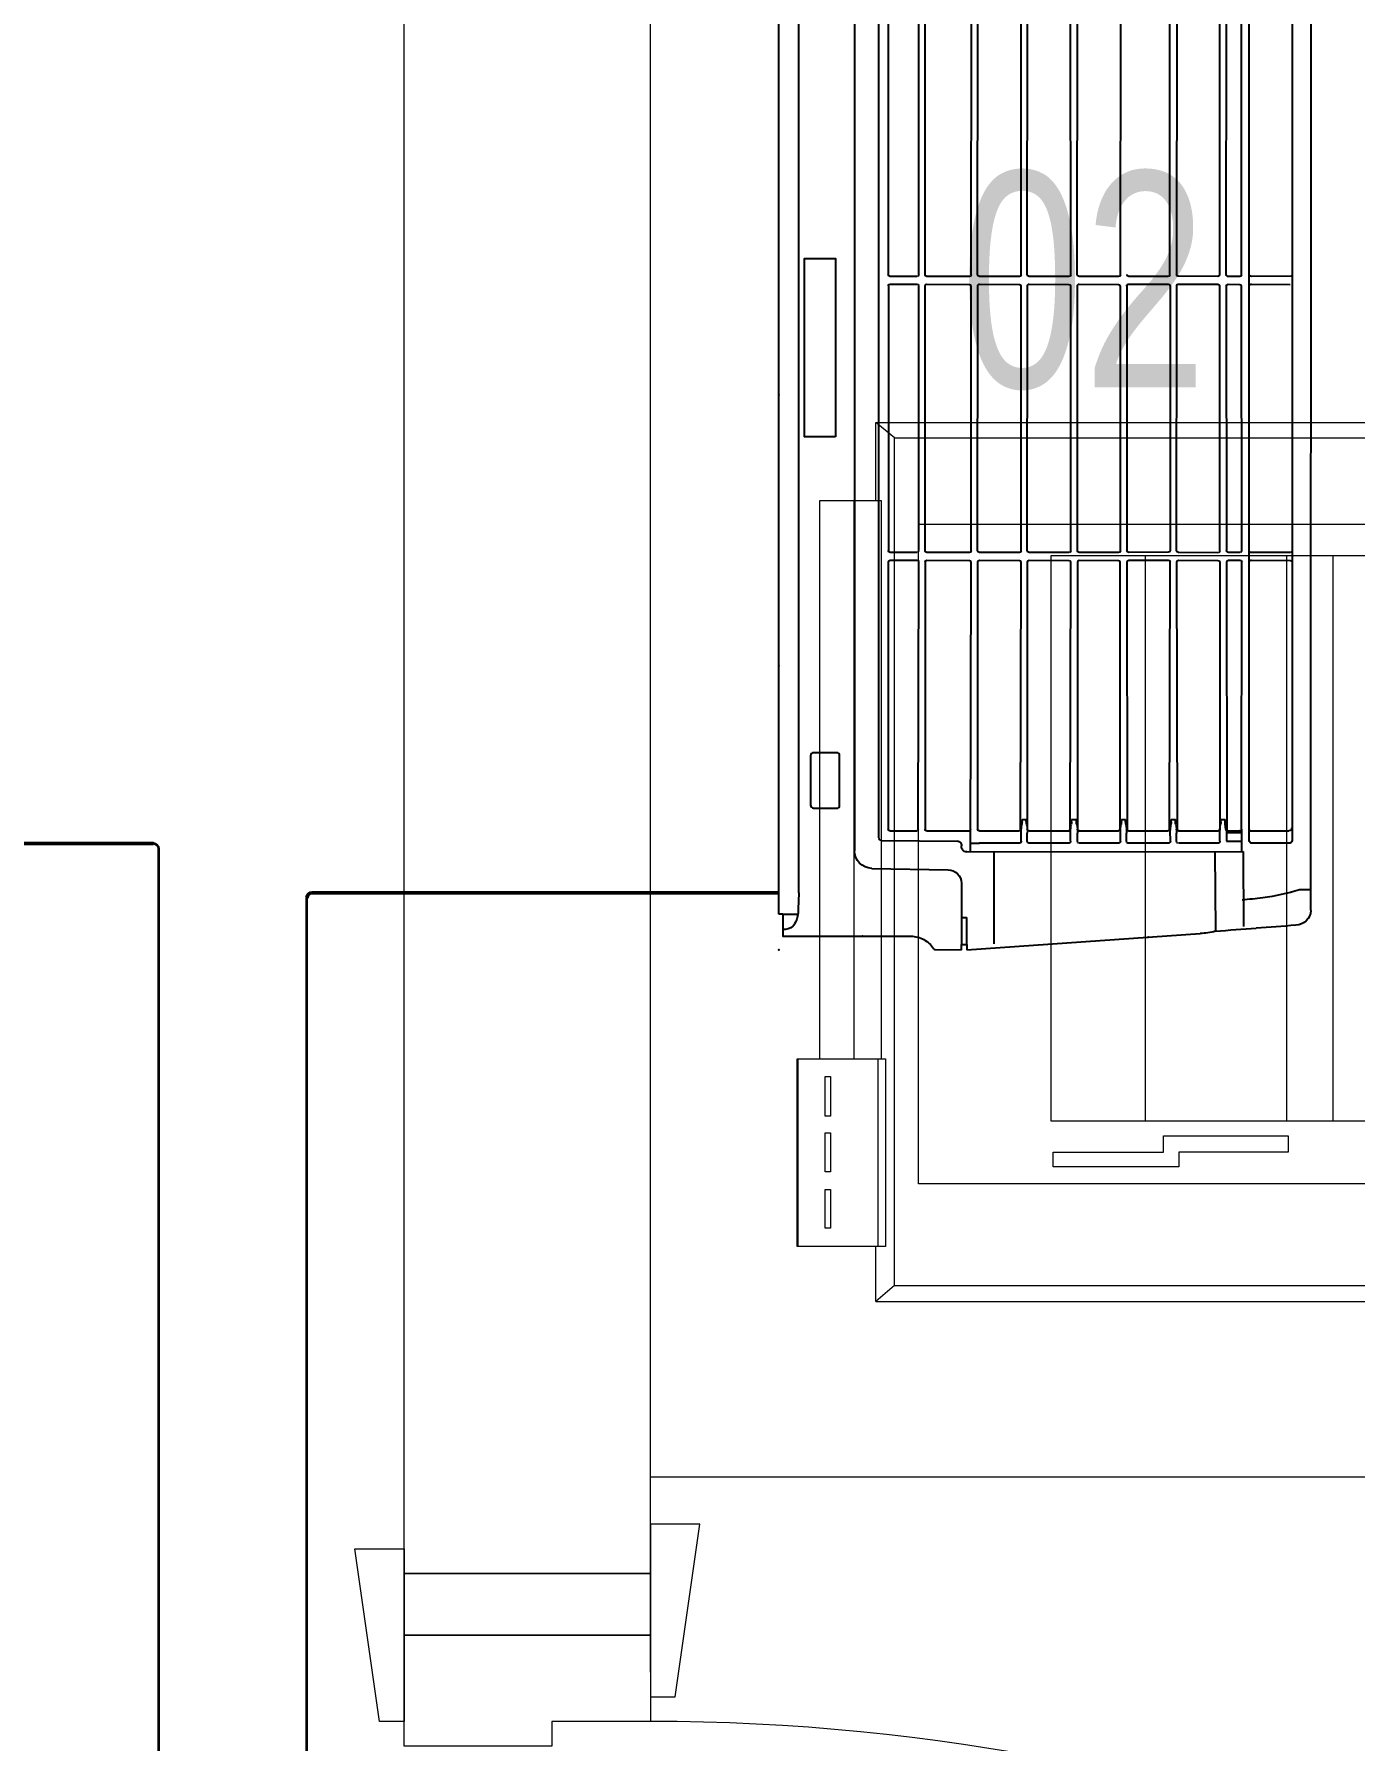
# Model space of a CAD drawing. Header units: millimetres. Extents: x -160614 to 59925, y -157025 to 0.
# Drawn here: x -46963 to -46427, y -96910 to -96218 of the extents above; entities that cross this region are included whole.
import ezdxf

# ---------------------------------------------------------------- set-up
doc = ezdxf.new("R2010")
doc.units = ezdxf.units.MM
doc.header["$LTSCALE"] = 8
doc.layers.get('0').update_dxf_attribs({"color": 9, "lineweight": 5})
for name, color, linetype, lineweight in [('72_EGR_EQP_TAG', 9, 'Continuous', 5), ('LOADING', 9, 'Continuous', 5), ('Walls', 9, 'Continuous', 5), ('Wooden Joinery', 9, 'Continuous', 5)]:
    doc.layers.add(name, color=color, linetype=linetype, lineweight=lineweight)
for name, color, linetype in [('A-EXH', 1, 'Continuous'), ('A-Wall-cmu-patt', 9, 'Continuous'), ('DVM_INDOOR', 9, 'Continuous'), ('DVM_UNIT_BP', 9, 'Continuous'), ('DVM_UNIT_DP', 9, 'Continuous'), ('DVM_UNIT_LP', 9, 'Continuous'), ('REF', 42, 'Continuous')]:
    doc.layers.add(name, color=color, linetype=linetype)
doc.layers.get('0').off()
doc.layers.get('0').freeze()
doc.styles.add('X3G_ENTITY_257CFD', font='swisscl.ttf', dxfattribs={"height": 200})

# ---------------------------------------------------------------- blocks, each defined once
blk = doc.blocks.new('mmmm')
at = {"layer": 'DVM_INDOOR', "color": 0}
for p, q in [((118.976, -9.25301), (118.98586, -9.25292)), ((118.98586, -9.25292), (118.98586, -9.25487)), ((118.98586, -9.25487), (118.98786, -9.25483)), ((118.98586, -9.27751), (118.98586, -9.25487)), ((118.98786, -9.25292), (119.07407, -9.25895)), ((118.98786, -9.25483), (118.98786, -9.25292)), ((118.98786, -9.25483), (118.98786, -9.26484)), ((118.99789, -9.28912), (118.99789, -9.25507)), ((118.98586, -9.26484), (118.98786, -9.26484)), ((119.07949, -9.28901), (119.07974, -9.26019)), ((119.08998, -9.28922), (119.09012, -9.2615)), ((118.91986, -9.26611), (118.91836, -9.26613)), ((118.91836, -9.26613), (118.91836, -9.93796)), ((118.91986, -9.26611), (118.92544, -9.26605)), ((118.92578, -9.27393), (118.92558, -9.26792)), ((119.11497, -10.06341), (119.1149, -9.26755)), ((118.92578, -9.27393), (118.92578, -9.67422)), ((119.11454, -9.27508), (119.11074, -9.2751)), ((118.95275, -9.283), (118.98095, -9.28251)), ((118.94636, -9.92636), (118.94636, -9.2895)), ((118.98786, -9.28912), (119.08998, -9.28922)), ((118.98919, -9.28912), (118.98953, -9.39612)), ((119.0894, -9.29748), (119.0894, -9.28922)), ((118.95536, -9.29437), (118.95536, -10.03645)), ((118.95635, -9.29337), (118.98437, -9.29312)), ((118.98931, -9.29231), (118.9925, -9.29232)), ((119.00726, -9.29232), (118.99242, -9.29233)), ((119.00796, -9.29302), (119.00794, -9.29686)), ((119.0102, -9.29302), (119.0102, -9.29606)), ((119.02551, -9.29232), (119.01074, -9.29232)), ((119.02621, -9.29302), (119.02618, -9.29686)), ((119.02876, -9.29302), (119.02876, -9.29606)), ((119.04395, -9.29232), (119.02942, -9.29232)), ((119.04464, -9.29302), (119.04462, -9.29686)), ((119.04688, -9.29302), (119.04688, -9.29606)), ((119.06242, -9.29232), (119.04742, -9.29233)), ((119.06309, -9.29302), (119.06306, -9.29686)), ((119.06532, -9.29302), (119.06532, -9.29606)), ((119.08069, -9.29232), (119.06606, -9.29232)), ((119.08139, -9.29302), (119.08136, -9.29686)), ((119.08377, -9.29302), (119.08948, -9.29302)), ((119.08379, -9.29615), (119.08378, -9.29302)), ((119.08381, -9.29707), (119.08379, -9.29615)), ((119.08948, -9.29615), (119.08379, -9.29615)), ((118.95886, -9.39627), (118.95886, -9.29754)), ((118.95956, -9.29684), (118.96947, -9.29694)), ((118.96983, -9.29755), (118.97014, -9.3962)), ((118.97243, -9.39627), (118.97242, -9.29754)), ((118.97312, -9.29684), (118.98886, -9.29686)), ((118.99187, -9.39627), (118.99186, -9.29754)), ((118.99256, -9.29684), (119.00731, -9.29686)), ((119.00766, -9.29746), (119.00798, -9.39612)), ((119.0083, -9.30102), (119.00984, -9.30102)), ((119.01021, -9.39627), (119.0102, -9.29754)), ((119.0109, -9.29684), (119.02564, -9.29686)), ((119.026, -9.29746), (119.02631, -9.39623)), ((119.02654, -9.30102), (119.0284, -9.30102)), ((119.02874, -9.39627), (119.02874, -9.29752)), ((119.02929, -9.29694), (119.04386, -9.29693)), ((119.04451, -9.29755), (119.04459, -9.39625)), ((119.04498, -9.30102), (119.04653, -9.30102)), ((119.04704, -9.39627), (119.04709, -9.29705)), ((119.04759, -9.29685), (119.06209, -9.29685)), ((119.06277, -9.29755), (119.06298, -9.39627)), ((119.06342, -9.30102), (119.06497, -9.30102)), ((119.06566, -9.29755), (119.06544, -9.39623)), ((119.06603, -9.29685), (119.08076, -9.29687)), ((119.08135, -9.39621), (119.0814, -9.29732)), ((119.08172, -9.30102), (119.08327, -9.30102)), ((119.08363, -9.29754), (119.08338, -9.29932)), ((119.08382, -9.39627), (119.08393, -9.29697)), ((119.08428, -9.29685), (119.08863, -9.29685)), ((119.0894, -9.29748), (119.08947, -9.39624)), ((119.09254, -9.29694), (119.1069, -9.29694)), ((118.95956, -9.3969), (118.96945, -9.3969)), ((118.97312, -9.3969), (118.98884, -9.39681)), ((118.99256, -9.3969), (119.00728, -9.39681)), ((119.0109, -9.3969), (119.02562, -9.39681)), ((119.02944, -9.3969), (119.0439, -9.39681)), ((119.04774, -9.3969), (119.06229, -9.39692)), ((119.0661, -9.3969), (119.08066, -9.39679)), ((119.08452, -9.3969), (119.08878, -9.39689)), ((119.09304, -9.39691), (119.10739, -9.3968)), ((118.95887, -9.49828), (118.95888, -9.40034)), ((118.96945, -9.39978), (118.95956, -9.39978)), ((118.97014, -9.40048), (118.97014, -9.4982)), ((118.97242, -9.40048), (118.97242, -9.49825)), ((118.98884, -9.39969), (118.97312, -9.39978)), ((118.98953, -9.40029), (118.98953, -9.49818)), ((118.99186, -9.40048), (118.99192, -9.4982)), ((119.00728, -9.39969), (118.99256, -9.39978)), ((119.00798, -9.40033), (119.00798, -9.49824)), ((119.0102, -9.40048), (119.01026, -9.4982)), ((119.02562, -9.39969), (119.0109, -9.39978)), ((119.02631, -9.40033), (119.02631, -9.49823)), ((119.02874, -9.40048), (119.02871, -9.49822)), ((119.0439, -9.39969), (119.02944, -9.39978)), ((119.04458, -9.4983), (119.04459, -9.40032)), ((119.04701, -9.49822), (119.04704, -9.40048)), ((119.06229, -9.3998), (119.04774, -9.39978)), ((119.06299, -9.49835), (119.06298, -9.4004)), ((119.0654, -9.40048), (119.06544, -9.49824)), ((119.08066, -9.39967), (119.0661, -9.39978)), ((119.08135, -9.4003), (119.08134, -9.49829)), ((119.08373, -9.49821), (119.08382, -9.40048)), ((119.08878, -9.39977), (119.08452, -9.39978)), ((119.08947, -9.4004), (119.08938, -9.49825)), ((119.10739, -9.39968), (119.09304, -9.39979)), ((118.95886, -9.60142), (118.95886, -9.50248)), ((118.95956, -9.4989), (118.96945, -9.4989)), ((118.96945, -9.50178), (118.95956, -9.50178)), ((118.97014, -9.50248), (118.97013, -9.60145)), ((118.97242, -9.50248), (118.97243, -9.60138)), ((118.97312, -9.4989), (118.98884, -9.49881)), ((118.98884, -9.50169), (118.97312, -9.50178)), ((118.98953, -9.50229), (118.98955, -9.60138)), ((118.99186, -9.50248), (118.99192, -9.60138)), ((118.99256, -9.4989), (119.00728, -9.49881)), ((119.00728, -9.50169), (118.99256, -9.50178)), ((119.008, -9.50233), (119.008, -9.60143)), ((119.0102, -9.50248), (119.01026, -9.60139)), ((119.0109, -9.4989), (119.02562, -9.49881)), ((119.02562, -9.50169), (119.0109, -9.50178)), ((119.02631, -9.50233), (119.02618, -9.60139)), ((119.02866, -9.50248), (119.02875, -9.60143)), ((119.02936, -9.4989), (119.0439, -9.49883)), ((119.0439, -9.50171), (119.02936, -9.50178)), ((119.04468, -9.60143), (119.04459, -9.50234)), ((119.04766, -9.4989), (119.0623, -9.49893)), ((119.0622, -9.50171), (119.04777, -9.50176)), ((119.06289, -9.50234), (119.06289, -9.60132)), ((119.06544, -9.60141), (119.06539, -9.5025)), ((119.06609, -9.49892), (119.08063, -9.49885)), ((119.08063, -9.50173), (119.06609, -9.5018)), ((119.08134, -9.50235), (119.08134, -9.60147)), ((119.08373, -9.50242), (119.08381, -9.60146)), ((119.08443, -9.49884), (119.08869, -9.49883)), ((119.08869, -9.50171), (119.08443, -9.50172)), ((119.08939, -9.50235), (119.08939, -9.6013)), ((119.09304, -9.49891), (119.10739, -9.4988)), ((119.10766, -9.50188), (119.09304, -9.50179))]:
    blk.add_line(p, q, dxfattribs=at)
for points in [[(118.91986, -9.26611), (118.91986, -9.25792), (118.96723, -9.25792, 0.126177), (118.97199, -9.2567, 0.12288), (118.97558, -9.25338, -0.148162), (118.97601, -9.25301, 0.963175)], [(119.0922, -9.29332), (119.0922, -10.03753, 0.416565), (119.09326, -10.03858), (119.10702, -10.03858, 0.414175), (119.10807, -10.03753), (119.10807, -9.29332, 0.414221), (119.10702, -9.29227), (119.09326, -9.29227, 0.410074), (119.0922, -9.29331, 0.410074)], [(118.93015, -9.32461), (118.93015, -9.30637, -0.402614), (118.93123, -9.30525), (118.93974, -9.30525, -0.444927), (118.94086, -9.30637), (118.94086, -9.32461, -0.414234), (118.93974, -9.32573), (118.93123, -9.32573, -0.442551), (118.93015, -9.32461)]]:
    blk.add_lwpolyline(points, format="xyb", dxfattribs=at)
blk.add_lwpolyline([(118.93936, -9.44243), (118.92787, -9.44243), (118.92787, -9.50841), (118.93936, -9.50841), (118.93936, -9.44243)], dxfattribs=at)
for centre, radius, start, end in [((118.92045, -9.26494), 0.00455, 45.59205, 97.46145), ((118.91712, -9.26693), 0.00836, 6.85633, 39.80321), ((119.07367, -9.28059), 0.02165, 73.70893, 88.93149), ((119.16802, -8.13999), 1.1233, 265.49252, 266.26385), ((119.08195, -9.51927), 0.25868, 83.90883, 87.14813), ((119.10937, -9.26766), 0.00561, 2.23626, 89.26825), ((118.91288, -9.26792), 0.0127, 359.96927, 8.99066), ((119.06968, -9.47066), 0.20039, 82.09669, 84.29132), ((118.98086, -9.27751), 0.005, 270.99969, 0.00031), ((119.08945, -9.34054), 0.06881, 71.97852, 83.50485), ((118.95286, -9.2895), 0.0065, 91, 180), ((118.98787, -9.29114), 0.00202, 90.26104, 186.51272), ((118.95636, -9.29437), 0.001, 90.49827, 180.00009), ((118.98435, -9.2916), 0.00153, 270.93614, 8.40752), ((119.00726, -9.29301), 0.00069, 359.1823, 89.62773), ((118.99943, -9.29685), 0.0108, 347.00403, 4.18984), ((119.0109, -9.29302), 0.000701, 103.05285, 180.04383), ((119.02551, -9.29301), 0.00069, 359.1823, 89.62773), ((119.01799, -9.29685), 0.0108, 347.00403, 4.18984), ((119.02946, -9.29302), 0.000701, 103.05285, 180.04383), ((119.04395, -9.29301), 0.00069, 359.1823, 89.62773), ((119.03611, -9.29685), 0.0108, 347.00403, 4.18984), ((119.04758, -9.29302), 0.000701, 103.05285, 180.04383), ((119.06239, -9.29301), 0.00069, 359.1823, 89.62773), ((119.05455, -9.29685), 0.0108, 347.00403, 4.18984), ((119.06602, -9.29302), 0.000701, 103.05285, 180.04383), ((119.08069, -9.29301), 0.00069, 359.1823, 89.62773), ((118.95955, -9.29754), 0.00069, 89.15047, 180.34971), ((118.96912, -9.29756), 0.00071, 0.77833, 60.09159), ((118.97311, -9.29754), 0.00069, 89.15047, 180.34971), ((118.98851, -9.29747), 0.00071, 0.77833, 60.09159), ((118.99255, -9.29754), 0.00069, 89.15047, 180.34971), ((119.00695, -9.29747), 0.00071, 0.77833, 60.09159), ((119.04272, -9.2948), 0.03484, 183.3813, 187.21014), ((119.00498, -9.30008), 0.0033, 358.4879, 15.94364), ((119.03354, -9.30004), 0.02527, 180.29323, 182.23602), ((119.02031, -9.30083), 0.01047, 171.69698, 181.07173), ((119.01089, -9.29754), 0.00069, 89.15047, 180.34971), ((119.0252, -9.29747), 0.00071, 0.77833, 60.09159), ((119.02529, -9.29747), 0.00071, 0.77833, 60.09159), ((119.06097, -9.2948), 0.03484, 183.3813, 187.21014), ((119.02323, -9.30008), 0.0033, 358.4879, 15.94364), ((119.05179, -9.30004), 0.02527, 180.29323, 182.23602), ((119.03887, -9.30083), 0.01047, 171.69698, 181.07173), ((119.02945, -9.29754), 0.00069, 89.15047, 180.34971), ((119.04391, -9.29753), 0.000596, 357.85071, 94.90455), ((119.0794, -9.2948), 0.03484, 183.3813, 187.21014), ((119.04167, -9.30008), 0.0033, 358.4879, 15.94364), ((119.07023, -9.30004), 0.02527, 180.29323, 182.23602), ((119.057, -9.30083), 0.01047, 171.69698, 181.07173), ((119.04758, -9.29754), 0.00069, 89.15047, 180.34971), ((119.06208, -9.29754), 0.000694, 359.46492, 88.84589), ((119.06236, -9.29753), 0.000596, 357.85071, 94.90455), ((119.09784, -9.2948), 0.03484, 183.3813, 187.21014), ((119.06011, -9.30008), 0.0033, 358.4879, 15.94364), ((119.08867, -9.30004), 0.02527, 180.29323, 182.23602), ((119.07544, -9.30083), 0.01047, 171.69698, 181.07173), ((119.06602, -9.29754), 0.00069, 89.15047, 180.34971), ((119.06627, -9.29746), 0.000621, 79.57051, 188.1736), ((119.08082, -9.29746), 0.000596, 357.85071, 94.90455), ((119.11615, -9.2948), 0.03484, 183.3813, 187.21014), ((119.07841, -9.30008), 0.0033, 358.4879, 15.94364), ((119.10697, -9.30004), 0.02527, 180.29323, 182.23602), ((119.09374, -9.30083), 0.01047, 171.69698, 181.07173), ((119.08432, -9.29754), 0.00069, 89.15047, 180.34971), ((119.08874, -9.29751), 0.000669, 356.35497, 100.69801), ((119.09256, -9.29729), 0.000346, 93.42677, 172.51743), ((119.10704, -9.29778), 0.000875, 349.63478, 100.43256), ((118.95956, -9.3962), 0.0007, 185.57522, 270.01753), ((118.96944, -9.3962), 0.000701, 270.44706, 350.09932), ((118.97312, -9.3962), 0.0007, 185.57522, 270.01753), ((118.98883, -9.39611), 0.000701, 270.44706, 350.09932), ((118.99256, -9.3962), 0.0007, 185.57522, 270.01753), ((119.00728, -9.39611), 0.000701, 270.44706, 350.09932), ((119.0109, -9.3962), 0.0007, 185.57522, 270.01753), ((119.02562, -9.39611), 0.000701, 270.44706, 350.09932), ((119.02944, -9.3962), 0.0007, 185.57522, 270.01753), ((119.04389, -9.39611), 0.000701, 270.44706, 350.09932), ((119.04774, -9.3962), 0.0007, 185.57522, 270.01753), ((119.06228, -9.39622), 0.000702, 270.45961, 355.78004), ((119.0661, -9.3962), 0.0007, 185.57522, 270.01753), ((119.08066, -9.39609), 0.000701, 270.44706, 350.09932), ((119.08452, -9.3962), 0.0007, 185.57522, 270.01753), ((119.08877, -9.39619), 0.000701, 270.44706, 350.09932), ((119.09296, -9.39613), 0.000782, 194.29912, 276.11258), ((119.10739, -9.3961), 0.000701, 270.44706, 350.09932), ((118.95956, -9.40048), 0.0007, 89.96158, 179.95651), ((118.96944, -9.40048), 0.0007, 5.67715, 86.55182), ((118.97312, -9.40048), 0.0007, 89.96158, 179.95651), ((118.98883, -9.4004), 0.0007, 5.67715, 86.55182), ((118.99256, -9.40048), 0.0007, 89.96158, 179.95651), ((119.00728, -9.4004), 0.0007, 5.67715, 86.55182), ((119.0109, -9.40048), 0.0007, 89.96158, 179.95651), ((119.02562, -9.4004), 0.0007, 5.67715, 86.55182), ((119.02944, -9.40048), 0.0007, 89.96158, 179.95651), ((119.0439, -9.40039), 0.0007, 5.67715, 86.55182), ((119.04774, -9.40048), 0.0007, 89.96158, 179.95651), ((119.06228, -9.40051), 0.0007, 5.67715, 86.55182), ((119.0661, -9.40048), 0.0007, 89.96158, 179.95651), ((119.08066, -9.40037), 0.0007, 5.67715, 86.55182), ((119.08452, -9.40048), 0.0007, 89.96158, 179.95651), ((119.08878, -9.40047), 0.0007, 5.67715, 86.55182), ((119.09291, -9.40047), 0.0007, 78.96002, 187.62736), ((119.10739, -9.40038), 0.0007, 5.67715, 86.55182), ((118.95956, -9.4982), 0.0007, 185.57522, 270.01753), ((118.96944, -9.4982), 0.000701, 270.44706, 350.09932), ((118.97312, -9.4982), 0.0007, 185.57522, 270.01753), ((118.98883, -9.49811), 0.000701, 270.44706, 350.09932), ((118.99253, -9.49828), 0.000619, 174.04908, 272.95543), ((119.00728, -9.49811), 0.000701, 270.44706, 350.09932), ((119.01087, -9.49828), 0.000619, 174.04908, 272.95543), ((119.02562, -9.49811), 0.000701, 270.44706, 350.09932), ((119.02933, -9.49828), 0.000619, 174.04908, 272.95543), ((119.04389, -9.49813), 0.000701, 270.44706, 350.09932), ((119.04763, -9.49828), 0.000619, 174.04908, 272.95543), ((119.0623, -9.49823), 0.000701, 270.44706, 350.09932), ((119.06606, -9.49831), 0.000619, 174.04908, 272.95543), ((119.08062, -9.49815), 0.000701, 270.44706, 350.09932), ((119.08443, -9.49814), 0.0007, 185.57522, 270.01753), ((119.08869, -9.49813), 0.000701, 270.44706, 350.09932), ((119.09296, -9.49813), 0.000782, 194.29912, 276.11258), ((118.95956, -9.50248), 0.0007, 89.96158, 179.95651), ((118.96944, -9.50248), 0.0007, 5.67715, 86.55182), ((118.97312, -9.50248), 0.0007, 89.96158, 179.95651), ((118.98883, -9.5024), 0.0007, 5.67715, 86.55182), ((118.99256, -9.50248), 0.0007, 89.96158, 179.95651), ((119.00728, -9.5024), 0.0007, 5.67715, 86.55182), ((119.0109, -9.50248), 0.0007, 89.96158, 179.95651), ((119.02562, -9.5024), 0.0007, 5.67715, 86.55182), ((119.02936, -9.50248), 0.0007, 89.96158, 179.95651), ((119.0439, -9.50241), 0.0007, 5.67715, 86.55182), ((119.04777, -9.50246), 0.0007, 89.96158, 179.95651), ((119.06219, -9.50241), 0.0007, 5.67715, 86.55182), ((119.06609, -9.5025), 0.0007, 89.96158, 179.95651), ((119.08063, -9.50244), 0.0007, 5.67715, 86.55182), ((119.08443, -9.50242), 0.0007, 89.96158, 179.95651), ((119.08869, -9.50242), 0.0007, 5.67715, 86.55182), ((119.09291, -9.50247), 0.0007, 78.96002, 187.62736)]:
    blk.add_arc(centre, radius, start, end, dxfattribs=at)
at = {"layer": 'DVM_UNIT_BP'}
blk.add_point((118.91836, -9.25292), dxfattribs=at)
at = {"layer": 'DVM_UNIT_DP'}
for p in [(118.94933, -9.25792), (118.91836, -9.45803)]:
    blk.add_point(p, dxfattribs=at)
at = {"layer": 'DVM_UNIT_LP'}
for p in [(119.05486, -9.25761), (118.91836, -9.35791)]:
    blk.add_point(p, dxfattribs=at)
blk = doc.blocks.new('HVACFF')
at = {"layer": 'REF', "lineweight": 50, "ltscale": 1.02}
for p, q in [((-46914.33, -96546.62), (-48758.27, -96546.62)), ((-46914.33, -96546.62), (-48758.27, -96546.62)), ((-46850.04, -96566.52), (-46660.85, -96566.52)), ((-46850.04, -96566.52), (-46660.85, -96566.52))]:
    blk.add_line(p, q, dxfattribs=at)
at = {"layer": 'REF', "lineweight": 35}
for p, q in [((-46912.21, -99277.51), (-46912.21, -96548.74)), ((-46912.21, -99277.51), (-46912.21, -96548.74)), ((-46852.16, -99242.13), (-46852.16, -96568.64)), ((-46852.16, -99242.13), (-46852.16, -96568.64))]:
    blk.add_line(p, q, dxfattribs=at)
blk.add_arc((-46914.33, -96548.74), 2.12, 0, 90, dxfattribs=at)
blk.add_arc((-46914.33, -96548.74), 2.12, 0, 90, dxfattribs=at)
at = {"layer": 'REF', "lineweight": 50, "ltscale": 1.02}
blk.add_arc((-46850.04, -96568.64), 2.12, 90, 180, dxfattribs=at)
blk.add_arc((-46850.04, -96568.64), 2.12, 90, 180, dxfattribs=at)
at = {"layer": 'A-Wall-cmu-patt', "color": 4, "xscale": -1097.4, "yscale": 1097.4, "zscale": 1097.4, "rotation": 180}
blk.add_blockref('mmmm', (-177161.86, -106743.83), dxfattribs=at)
blk.add_blockref('mmmm', (-177161.86, -106743.83), dxfattribs=at)
blk = doc.blocks.new('A$C5DAD61B4')
at = {"layer": 'Wooden Joinery'}
for points in [[(940, 959.06), (940, 969.06), (1010, 979.06), (1010, 959.06)], [(950, 859.06), (950, 849.06), (1020, 839.06), (1020, 859.06)]]:
    blk.add_lwpolyline(points, close=True, dxfattribs=at)
for points in [[(975, 859.06), (940, 859.06), (940, 899.07), (930, 899.07), (930, 959.06), (975, 959.06), (975, 859.06)], [(975, 859.06), (975, 959.06), (1000, 959.06), (1000, 859.06), (975, 859.06)]]:
    blk.add_lwpolyline(points, dxfattribs=at)
blk.add_arc((80, 859.06), 859.99, 272.66603, 0, dxfattribs=at)
blk = doc.blocks.new('ITPPLT2C-P')
for p, q in [((0.02286, 0.03177), (0.26184, 0.03177)), ((0.03041, 0.02557), (0.02286, 0.03177)), ((0.02286, 0), (0.02286, 0.03177)), ((0.26184, -0.00959), (0.26184, 0.03177)), ((0.03041, -0.31823), (0.03041, 0.02557)), ((0.03041, 0.02557), (0.26184, 0.02557)), ((0, 0), (0, -0.22622)), ((0.02518, 0), (0, 0)), ((0.01395, 0), (0.01395, -0.22622)), ((0.02518, 0), (0.01395, 0)), ((0.02518, -0.22622), (0.02518, 0)), ((0.0401, -0.27688), (0.0401, -0.00959)), ((0.3, -0.00959), (0.0401, -0.00959)), ((0.22741, -0.02218), (0.22741, -0.00959)), ((0.3, -0.27688), (0.3, -0.00959)), ((0.09395, -0.2515), (0.09395, -0.02218)), ((0.09395, -0.02218), (0.22741, -0.02218)), ((0.13211, -0.2515), (0.13211, -0.02218)), ((0.18945, -0.2515), (0.18945, -0.02218)), ((0.20824, -0.2515), (0.20824, -0.02218)), ((-0.0091, -0.22622), (0.02673, -0.22622)), ((-0.0091, -0.30235), (-0.0091, -0.22622)), ((-0.00872, -0.22622), (0.02363, -0.22622)), ((-0.00872, -0.30235), (-0.00872, -0.22622)), ((0, -0.22622), (0.02518, -0.22622)), ((0.01395, -0.22622), (0.02518, -0.22622)), ((0.02363, -0.22622), (0.02363, -0.30235)), ((0.02673, -0.22622), (0.02673, -0.30235)), ((0.00232, -0.24947), (0.00232, -0.23339)), ((0.00232, -0.23339), (0.00446, -0.23339)), ((0.00446, -0.23339), (0.00446, -0.24947)), ((0.00446, -0.24947), (0.00232, -0.24947)), ((0.22741, -0.2515), (0.09395, -0.2515)), ((0.22741, -0.27688), (0.22741, -0.2515)), ((0.00232, -0.27213), (0.00232, -0.25625)), ((0.00232, -0.25625), (0.00446, -0.25625)), ((0.00446, -0.25625), (0.00446, -0.27213)), ((0.13947, -0.2575), (0.19003, -0.2575)), ((0.13947, -0.26409), (0.13947, -0.2575)), ((0.19003, -0.2575), (0.19003, -0.26409)), ((0.09472, -0.2701), (0.09472, -0.26409)), ((0.09472, -0.26409), (0.13947, -0.26409)), ((0.19003, -0.26409), (0.14567, -0.26409)), ((0.14567, -0.26409), (0.14567, -0.2701)), ((0.00446, -0.27213), (0.00232, -0.27213)), ((0.14567, -0.2701), (0.09472, -0.2701)), ((0.00232, -0.29499), (0.00232, -0.2793)), ((0.00232, -0.2793), (0.00446, -0.2793)), ((0.00446, -0.2793), (0.00446, -0.29499)), ((0.3, -0.27688), (0.0401, -0.27688)), ((0.26184, -0.27688), (0.26184, -0.32462)), ((0.00446, -0.29499), (0.00232, -0.29499)), ((0.02673, -0.30235), (-0.0091, -0.30235)), ((0.02363, -0.30235), (-0.00872, -0.30235)), ((0.02286, -0.32462), (0.02286, -0.30235)), ((0.03041, -0.31823), (0.02286, -0.32462)), ((0.03041, -0.31823), (0.26184, -0.31823)), ((0.02286, -0.32462), (0.26184, -0.32462))]:
    blk.add_line(p, q)
blk = doc.blocks.new('1stF')
at = {"layer": 'LOADING', "color": 9}
blk.add_line((-46232.78, -96803.51, 0), (-46712.78, -96803.51, 0), dxfattribs=at)
at = {"layer": 'Walls', "color": 9}
for p, q in [((-46812.78, -96882.61, 0.1), (-46812.78, -94422.61, 0.1)), ((-46712.78, -96882.61, 0.1), (-46712.78, -94422.61, 0.1)), ((-46712.78, -96842.61, 0.1), (-46812.78, -96842.61, 0.1))]:
    blk.add_line(p, q, dxfattribs=at)
at = {"layer": 'LOADING', "color": 9, "extrusion": (-7.77425e-06, 2.55393e-17, -1), "xscale": -1000, "yscale": 999.9999999999985, "zscale": 1000}
blk.add_blockref('ITPPLT2C-P', (46644.29, -96407.64, 0.36), dxfattribs=at)
at = {"layer": 'Wooden Joinery', "color": 9, "rotation": 90.00000000000001}
blk.add_blockref('A$C5DAD61B4', (-45853.72, -97842.61, 0.1), dxfattribs=at)
at = {"layer": '72_EGR_EQP_TAG', "color": 9, "insert": (-46537.21, -96274.12, 0), "char_height": 87.473, "attachment_point": 2, "style": 'X3G_ENTITY_257CFD'}
blk.add_mtext('02', dxfattribs=at)

msp = doc.modelspace()

# ---------------------------------------------------------------- block references
at = {"layer": '72_EGR_EQP_TAG'}
msp.add_blockref('1stF', (0, 0), dxfattribs=at)
at = {"layer": 'A-EXH'}
msp.add_blockref('HVACFF', (0, 0), dxfattribs=at)

doc.saveas('drawing.dxf')
